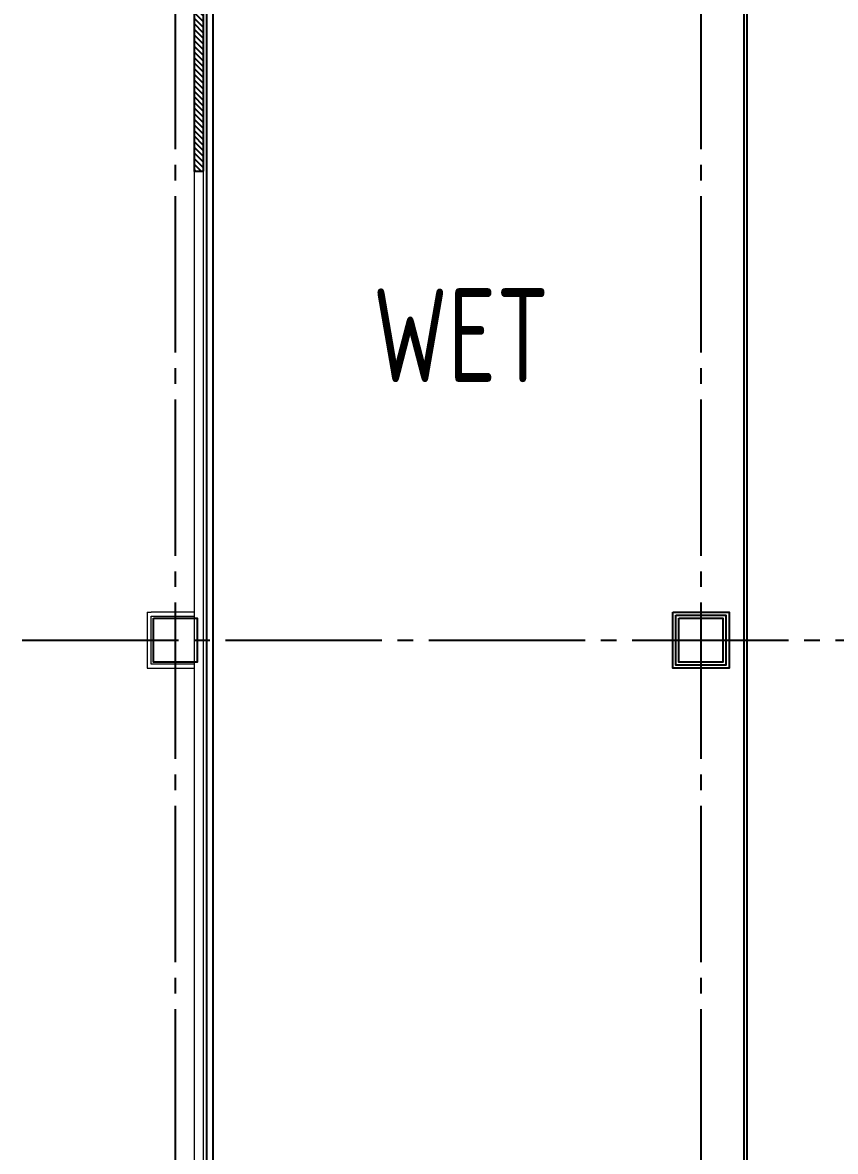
# Model space of a CAD drawing. Header units: millimetres. Extents: x -960 to 41501, y -1010 to 11880.
# Drawn here: x 1556 to 2855, y 5182 to 6987 of the extents above; entities that cross this region are included whole.
import ezdxf
from ezdxf.enums import TextEntityAlignment as Align

# ---------------------------------------------------------------- set-up
doc = ezdxf.new("R2010")
doc.units = ezdxf.units.MM
doc.header["$LTSCALE"] = 100
doc.linetypes.add('X-S-FAB-L10$0$COL-CEN-LIN', pattern=[3.25, 2.5, -0.25, 0.25, -0.25])
for name, color, linetype in [('0-xref', 7, 'Continuous'), ('188K-SM-03-F10-ARCH-PA-Y2257103$0$K-P1S-4.2-單抗', 3, 'Continuous'), ('188K-SM-03-F10-ARCH-PA-Y2257103$0$K-P2D-4.2-雙抗', 30, 'Continuous'), ('188K-SM-03-F10-ARCH-PA-Y2257103$0$K-TXT', 7, 'Continuous'), ('188K-SM-03-F10-ARCH-PA-Y2257103$0$K-岩棉 2hr 7.5-單抗', 230, 'Continuous'), ('X-S-FAB-L10$0$0-DIM-TXT', 8, 'Continuous'), ('X-S-FAB-L10$0$A-WALL-IN', 8, 'Continuous'), ('X-S-FAB-L10$0$BLOCK', 8, 'Continuous'), ('X-S-FAB-L10$0$CCL', 8, 'X-S-FAB-L10$0$COL-CEN-LIN'), ('X-S-FAB-L10$0$COL-S', 8, 'Continuous'), ('X-S-FAB-L10$0$S-FNDN', 8, 'Continuous'), ('X-S-FAB-L10$0$WALL_188K_IN', 8, 'Continuous')]:
    doc.layers.add(name, color=color, linetype=linetype)
doc.styles.add('188K-SM-03-F10-ARCH-PA-Y2257103$0$AA-TXT', font='isocp.shx', dxfattribs={"width": 0.8, "bigfont": 'chineset.shx'})
doc.styles.add('X-S-FAB-L10$0$CHINA', font='simplex.shx', dxfattribs={"width": 0.75, "bigfont": 'chineset.shx'})
doc.styles.add('X-S-FAB-L10$0$Standard', font='', dxfattribs={"width": 0.8})
doc.styles.add('X-S-FAB-L10$0$TG_NOTE_TEXT', font='simplex.shx', dxfattribs={"width": 0.75, "bigfont": 'chineset.shx'})
doc.styles.get('X-S-FAB-L10$0$Standard').set_extended_font_data('Microsoft JhengHei')

# ---------------------------------------------------------------- blocks, each defined once
blk = doc.blocks.new('X-S-FAB-L10$0$FAB2-L05')
at = {"layer": 'X-S-FAB-L10$0$CCL'}
for p, q in [((-24360, 11005), (-24360, 0)), ((-23520, 11005), (-23520, 0)), ((-26880, 6720), (1210, 6720))]:
    blk.add_line(p, q, dxfattribs=at)
at = {"layer": 'X-S-FAB-L10$0$COL-S'}
for points in [[(-24395, 6755), (-24325, 6755), (-24325, 6685), (-24395, 6685)], [(-23555, 6755), (-23485, 6755), (-23485, 6685), (-23555, 6685)]]:
    blk.add_lwpolyline(points, close=True, dxfattribs=at)
blk = doc.blocks.new('X-S-FAB-L10')
at = {"layer": 'X-S-FAB-L10$0$WALL_188K_IN'}
h = blk.add_hatch(dxfattribs=at)
h.set_pattern_fill('LINE', color=256, scale=2, angle=135)
h.set_pattern_definition([(135, (1845, 7051.6165), (-4.49013, -4.49013), [])])
h.paths.add_polyline_path([(1845, 6750), (1845, 7150), (1830, 7150), (1830, 6750)])
at = {"layer": 'X-S-FAB-L10$0$A-WALL-IN', "lineweight": 0}
blk.add_line((1845, 6750), (1830, 6750), dxfattribs=at)
at = {"layer": 'X-S-FAB-L10$0$A-WALL-IN', "lineweight": 0, "flags": 128}
for points in [[(1830, 6750), (1830, 6045)], [(1845, 2500), (1845, 6750)], [(1755, 6045), (1761.5, 6045)], [(1755, 6045), (1755, 5961.5)], [(1830, 6045), (1761.5, 6045)], [(1761.5, 5961.5), (1761.5, 6038.5)], [(1761.5, 6038.5), (1830, 6038.5)], [(1830, 6038.5), (1830, 6035)], [(1755, 5961.5), (1755, 5955)], [(1830, 5961.5), (1761.5, 5961.5)], [(1830, 5965), (1830, 5961.5)], [(1755, 5955), (1830, 5955)], [(1830, 5955), (1830, 4545)]]:
    blk.add_lwpolyline(points, dxfattribs=at)
at = {"layer": 'X-S-FAB-L10$0$COL-S'}
for p, q in [((1765, 6035), (1835, 6035)), ((1765, 5965), (1765, 6035)), ((1835, 6035), (1835, 5965)), ((2605, 6035), (2675, 6035)), ((2605, 5965), (2605, 6035)), ((2675, 6035), (2675, 5965)), ((1835, 5965), (1765, 5965)), ((2675, 5965), (2605, 5965))]:
    blk.add_line(p, q, dxfattribs=at)
at = {"layer": 'X-S-FAB-L10$0$S-FNDN', "lineweight": 0, "flags": 128}
blk.add_lwpolyline([(4350, 7470), (1830, 7470), (1830, 1500), (1812.5, 1500), (1812.5, -55), (9330, -55), (9330, 7470)], close=True, dxfattribs=at)
at = {"layer": 'X-S-FAB-L10$0$WALL_188K_IN'}
blk.add_lwpolyline([(1845, 6750), (1845, 7150), (1830, 7150), (1830, 6750)], close=True, dxfattribs=at)
at = {"layer": 'X-S-FAB-L10$0$BLOCK'}
blk.add_blockref('X-S-FAB-L10$0$FAB2-L05', (26160, -720), dxfattribs=at)
at = {"style": 'X-S-FAB-L10$0$TG_NOTE_TEXT', "width": 0.5, "flags": 1}
for p in [(7463.3, 9020), (18268.3, 8649), (11197.8, 4800.2), (16485.8, 4800.2), (25420.3, 2635), (13360, 320, 0), (7463.3, -33.3)]:
    blk.add_attdef('WH', text='', height=20, dxfattribs=at).set_placement(p, align=Align.BOTTOM_LEFT)
at = {"width": 0.5}
for style, p in [('X-S-FAB-L10$0$TG_NOTE_TEXT', (7585, 9020)), ('X-S-FAB-L10$0$TG_NOTE_TEXT', (18390, 8649)), ('X-S-FAB-L10$0$TG_NOTE_TEXT', (11117.5, 4813.5)), ('X-S-FAB-L10$0$TG_NOTE_TEXT', (16607.5, 4813.5)), ('X-S-FAB-L10$0$TG_NOTE_TEXT', (25350, 2635)), ('X-S-FAB-L10$0$Standard', (13129.4, 325, 0)), ('X-S-FAB-L10$0$TG_NOTE_TEXT', (7585, -20))]:
    blk.add_attdef('DESC', text='', height=10, dxfattribs=dict(at, style=style)).set_placement(p, align=Align.BOTTOM_LEFT)
for tag, style, p in [('TYPE', 'X-S-FAB-L10$0$TG_NOTE_TEXT', (7619.3, 9020)), ('NO', 'X-S-FAB-L10$0$TG_NOTE_TEXT', (7650.1, 9020)), ('TYPE', 'X-S-FAB-L10$0$TG_NOTE_TEXT', (18424.2, 8649)), ('NO', 'X-S-FAB-L10$0$TG_NOTE_TEXT', (18455, 8649)), ('NO', 'X-S-FAB-L10$0$TG_NOTE_TEXT', (11088.6, 4813.5)), ('TYPE', 'X-S-FAB-L10$0$TG_NOTE_TEXT', (11151.8, 4813.5)), ('TYPE', 'X-S-FAB-L10$0$TG_NOTE_TEXT', (16641.8, 4813.5)), ('NO', 'X-S-FAB-L10$0$TG_NOTE_TEXT', (16672.6, 4813.5)), ('NO', 'X-S-FAB-L10$0$TG_NOTE_TEXT', (25313, 2635)), ('TYPE', 'X-S-FAB-L10$0$TG_NOTE_TEXT', (25350, 2635)), ('NO', 'X-S-FAB-L10$0$Standard', (13100, 320, 0)), ('TYPE', 'X-S-FAB-L10$0$Standard', (13129.4, 320, 0)), ('TYPE', 'X-S-FAB-L10$0$TG_NOTE_TEXT', (7619.3, -20)), ('NO', 'X-S-FAB-L10$0$TG_NOTE_TEXT', (7650.1, -20))]:
    blk.add_attdef(tag, text='', height=10, dxfattribs=dict(at, style=style)).set_placement(p, align=Align.BOTTOM_RIGHT)
at = {"style": 'X-S-FAB-L10$0$TG_NOTE_TEXT', "width": 0.5, "flags": 1}
for rotation, p in [(180, (43, 7480)), (180, (943, 7480)), (90, (24310, 3717.8)), (270, (17080, 1711.7))]:
    blk.add_attdef('WH', text='', height=20, rotation=rotation, dxfattribs=at).set_placement(p, align=Align.BOTTOM_LEFT)
at = {"width": 0.5}
for rotation, style, p in [(180, 'X-S-FAB-L10$0$Standard', (317.6, 7480)), (180, 'X-S-FAB-L10$0$Standard', (1217.6, 7480)), (90, 'X-S-FAB-L10$0$TG_NOTE_TEXT', (24310, 3647.5)), (270, 'X-S-FAB-L10$0$TG_NOTE_TEXT', (17080, 1605))]:
    blk.add_attdef('DESC', text='', height=10, rotation=rotation, dxfattribs=dict(at, style=style)).set_placement(p, align=Align.BOTTOM_LEFT)
for tag, rotation, style, p in [('TYPE', 180, 'X-S-FAB-L10$0$Standard', (317.6, 7480)), ('NO', 180, 'X-S-FAB-L10$0$Standard', (347, 7480)), ('TYPE', 180, 'X-S-FAB-L10$0$Standard', (1217.6, 7480)), ('NO', 180, 'X-S-FAB-L10$0$Standard', (1247, 7480)), ('TYPE', 90, 'X-S-FAB-L10$0$TG_NOTE_TEXT', (24310, 3647.5)), ('NO', 90, 'X-S-FAB-L10$0$TG_NOTE_TEXT', (24310, 3610.5)), ('TYPE', 270, 'X-S-FAB-L10$0$TG_NOTE_TEXT', (17080, 1605)), ('NO', 270, 'X-S-FAB-L10$0$TG_NOTE_TEXT', (17080, 1573))]:
    blk.add_attdef(tag, text='', height=10, rotation=rotation, dxfattribs=dict(at, style=style)).set_placement(p, align=Align.BOTTOM_RIGHT)
at = {"layer": 'X-S-FAB-L10$0$0-DIM-TXT', "style": 'X-S-FAB-L10$0$CHINA', "width": 0.75}
for p in [(667.4, 7855.1, -2689.4), (22627.4, 6728.8), (25644.7, 6728.8), (24778.8, 5569.1), (1118.3, 4980), (417.8, 4594.6), (23874.8, 4355), (22927.4, 4330.1), (23749.9, 3901.4), (417.8, 3765.2), (1118.3, 3730), (417.8, 3115.8), (536.9, 2227.8), (16909, 1782.7), (888.4, 880.5), (16977.4, 750), (18878.8, 750), (25641.2, 553.2), (21364, 526.9)]:
    blk.add_attdef('HIG', text='', height=80, dxfattribs=at).set_placement(p, align=Align.MIDDLE_LEFT)
blk = doc.blocks.new('188K-SM-03-F10-ARCH-PA-Y2257103')
at = {"layer": '188K-SM-03-F10-ARCH-PA-Y2257103$0$K-P1S-4.2-單抗'}
for points in [[(2595, 6045), (2685, 6045), (2685, 5955), (2595, 5955)], [(2600, 6040), (2680, 6040), (2680, 5960), (2600, 5960)]]:
    blk.add_lwpolyline(points, close=True, dxfattribs=at)
at = {"layer": '188K-SM-03-F10-ARCH-PA-Y2257103$0$K-P2D-4.2-雙抗'}
for p, q in [((2709, 3474.7), (2709, 8295)), ((2714, 3474.7), (2714, 8295))]:
    blk.add_line(p, q, dxfattribs=at)
at = {"layer": '188K-SM-03-F10-ARCH-PA-Y2257103$0$K-岩棉 2hr 7.5-單抗'}
for p, q in [((1850, 8308, 0), (1850, 310)), ((1860, 8318, 0), (1860, 310, 0))]:
    blk.add_line(p, q, dxfattribs=at)
at = {"layer": '188K-SM-03-F10-ARCH-PA-Y2257103$0$K-TXT', "style": '188K-SM-03-F10-ARCH-PA-Y2257103$0$AA-TXT', "width": 0.8}
blk.add_text('WET', height=150, dxfattribs=at).set_placement((2256.6, 6487.5), align=Align.MIDDLE_CENTER)

msp = doc.modelspace()

# ---------------------------------------------------------------- block references
msp.add_blockref('188K-SM-03-F10-ARCH-PA-Y2257103', (0, 0))
at = {"layer": '0-xref'}
msp.add_blockref('X-S-FAB-L10', (0, 0), dxfattribs=at)

doc.saveas('drawing.dxf')
